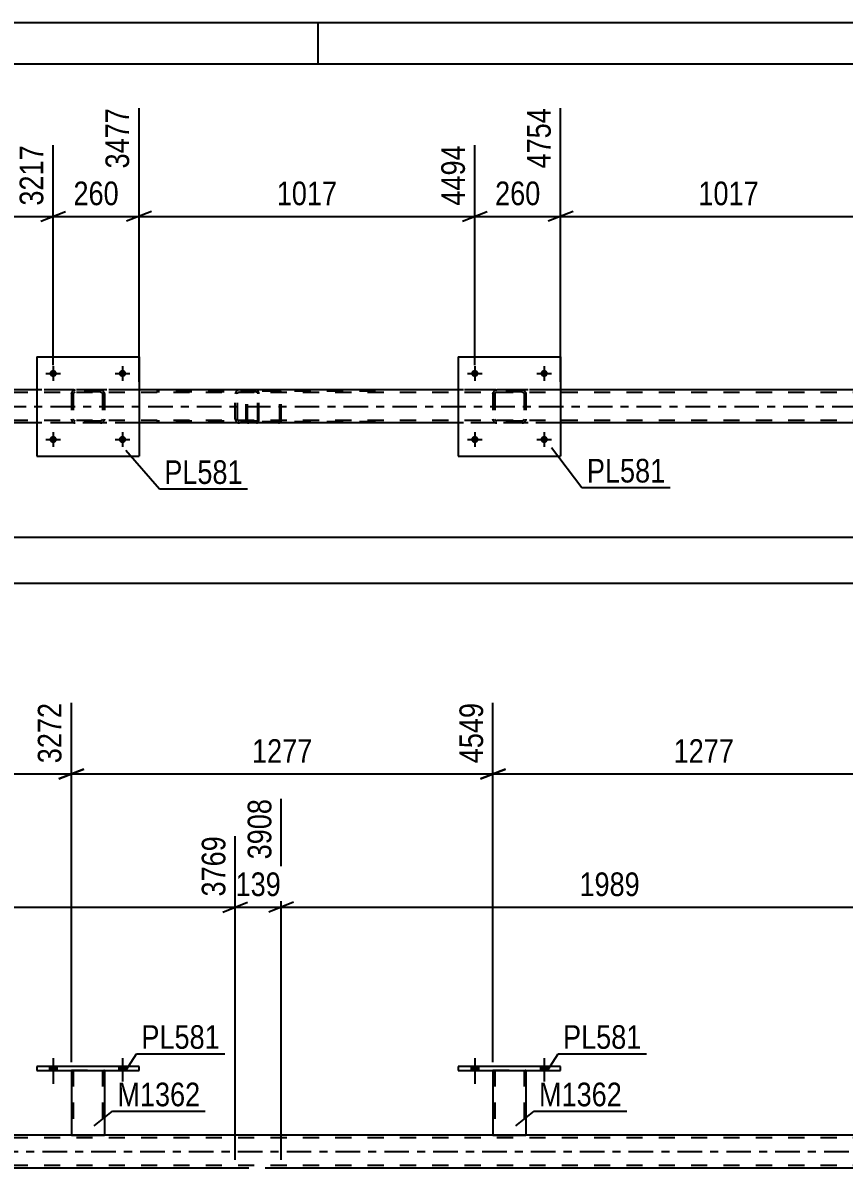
# Model space of a CAD drawing. Header units: millimetres. Extents: x 0 to 841, y 0 to 594.
# Drawn here: x 175.2 to 274.7, y 455.3 to 594 of the extents above; entities that cross this region are included whole.
import ezdxf

# ---------------------------------------------------------------- set-up
doc = ezdxf.new("R2010")
doc.units = ezdxf.units.MM
doc.linetypes.add('DXK_LINE_DOT2', pattern=[3.9198, 1.9599, -1.9599])
doc.linetypes.add('DXK_LINE_DOT3', pattern=[5.9187, 2.979, -0.9799, 0.9799, -0.9799])
doc.styles.add('Arial Narrow', font='ARIALN.TTF', dxfattribs={"height": 0.2})

# ---------------------------------------------------------------- blocks, each defined once
blk = doc.blocks.new('Unknown-814735430-1133')
at = {"color": 5, "linetype": 'Continuous'}
for p, q in [((841, 594), (0, 594)), ((211, 589), (211, 594)), ((836, 589), (5, 589))]:
    blk.add_line(p, q, dxfattribs=at)
blk = doc.blocks.new('Bolt-814735430-5143 - 5134')
at = {"linetype": 'Continuous'}
for points in [[(230.41, 543.54, -1), (229.53, 543.54, -1)], [(238.81, 543.54, -1), (237.93, 543.54, -1)]]:
    blk.add_hatch(color=1, dxfattribs=at).paths.add_polyline_path(points)
at = {"color": 1, "linetype": 'Continuous'}
for p, q in [((229.97, 544.42), (229.97, 542.66)), ((238.37, 544.42), (238.37, 542.66)), ((229.09, 543.54), (230.85, 543.54)), ((237.49, 543.54), (239.25, 543.54))]:
    blk.add_line(p, q, dxfattribs=at)
blk = doc.blocks.new('Bolt-814735430-5140 - 5134')
at = {"linetype": 'Continuous'}
for points in [[(179.33, 551.54, -1), (178.45, 551.54, -1)], [(187.73, 551.54, -1), (186.85, 551.54, -1)]]:
    blk.add_hatch(color=1, dxfattribs=at).paths.add_polyline_path(points)
at = {"color": 1, "linetype": 'Continuous'}
for p, q in [((178.89, 552.42), (178.89, 550.66)), ((187.29, 552.42), (187.29, 550.66)), ((178.01, 551.54), (179.77, 551.54)), ((186.41, 551.54), (188.17, 551.54))]:
    blk.add_line(p, q, dxfattribs=at)
blk = doc.blocks.new('Bolt-814735430-5141 - 5134')
at = {"linetype": 'Continuous'}
for points in [[(179.33, 543.54, -1), (178.45, 543.54, -1)], [(187.73, 543.54, -1), (186.85, 543.54, -1)]]:
    blk.add_hatch(color=1, dxfattribs=at).paths.add_polyline_path(points)
at = {"color": 1, "linetype": 'Continuous'}
for p, q in [((178.89, 544.42), (178.89, 542.66)), ((187.29, 544.42), (187.29, 542.66)), ((178.01, 543.54), (179.77, 543.54)), ((186.41, 543.54), (188.17, 543.54))]:
    blk.add_line(p, q, dxfattribs=at)
blk = doc.blocks.new('Bolt-814735430-5142 - 5134')
at = {"linetype": 'Continuous'}
for points in [[(230.41, 551.54, -1), (229.53, 551.54, -1)], [(238.81, 551.54, -1), (237.93, 551.54, -1)]]:
    blk.add_hatch(color=1, dxfattribs=at).paths.add_polyline_path(points)
at = {"color": 1, "linetype": 'Continuous'}
for p, q in [((229.97, 552.42), (229.97, 550.66)), ((238.37, 552.42), (238.37, 550.66)), ((229.09, 551.54), (230.85, 551.54)), ((237.49, 551.54), (239.25, 551.54))]:
    blk.add_line(p, q, dxfattribs=at)
blk = doc.blocks.new('Part-814735430-5180 - 5134')
at = {"color": 2, "linetype": 'Continuous'}
for p, q in [((176.89, 553.54), (176.89, 541.54)), ((176.89, 553.54), (189.29, 553.54)), ((189.29, 553.54), (189.29, 541.54)), ((176.89, 541.54), (189.29, 541.54))]:
    blk.add_line(p, q, dxfattribs=at)
blk = doc.blocks.new('Part-814735430-5181 - 5134')
at = {"color": 7, "linetype": 'DXK_LINE_DOT2'}
for p, q in [((181.39, 549.5), (181.57, 549.54)), ((181.57, 549.54), (181.39, 549.5)), ((181.48, 549.28), (181.57, 549.3)), ((184.61, 549.54), (181.57, 549.54)), ((184.61, 549.3), (181.57, 549.3)), ((184.61, 549.54), (184.8, 549.5)), ((184.8, 549.5), (184.61, 549.54)), ((184.61, 549.3), (184.7, 549.28)), ((181.09, 549.06), (181.13, 549.24)), ((181.13, 549.24), (181.09, 549.06)), ((181.09, 549.06), (181.09, 546.02)), ((181.33, 549.06), (181.35, 549.15)), ((181.33, 549.06), (181.33, 546.02)), ((181.35, 549.15), (181.4, 549.23)), ((181.4, 549.23), (181.48, 549.28)), ((184.7, 549.28), (184.78, 549.23)), ((184.78, 549.23), (184.83, 549.15)), ((184.83, 549.15), (184.85, 549.06)), ((184.85, 549.06), (184.85, 546.02)), ((185.06, 549.24), (185.09, 549.06)), ((185.09, 549.06), (185.06, 549.24)), ((185.09, 549.06), (185.09, 546.02)), ((181.13, 545.83), (181.09, 546.02)), ((181.09, 546.02), (181.13, 545.83)), ((181.35, 545.92), (181.33, 546.02)), ((181.4, 545.85), (181.35, 545.92)), ((181.57, 545.54), (181.39, 545.57)), ((181.39, 545.57), (181.57, 545.54)), ((181.48, 545.79), (181.4, 545.85)), ((181.57, 545.78), (181.48, 545.79)), ((184.61, 545.78), (181.57, 545.78)), ((184.61, 545.54), (181.57, 545.54)), ((184.7, 545.79), (184.61, 545.78)), ((184.8, 545.57), (184.61, 545.54)), ((184.61, 545.54), (184.8, 545.57)), ((184.78, 545.85), (184.7, 545.79)), ((184.83, 545.92), (184.78, 545.85)), ((184.85, 546.02), (184.83, 545.92)), ((185.09, 546.02), (185.06, 545.83)), ((185.06, 545.83), (185.09, 546.02))]:
    blk.add_line(p, q, dxfattribs=at)
at = {"color": 7, "linetype": 'DXK_LINE_DOT3'}
blk.add_line((183.09, 547.54), (183.09, 547.54), dxfattribs=at)
at = {"color": 7, "linetype": 'DXK_LINE_DOT2'}
for centre, start, end in [((181.57, 549.06), 112.5, 157.5), ((181.57, 549.06), 112.5, 157.5), ((184.61, 549.06), 22.5, 67.5), ((184.61, 549.06), 22.5, 67.5), ((181.57, 546.02), 202.5, 247.5), ((181.57, 546.02), 202.5, 247.5), ((184.61, 546.02), 292.5, 337.5), ((184.61, 546.02), 292.5, 337.5)]:
    blk.add_arc(centre, 0.48, start, end, dxfattribs=at)
blk = doc.blocks.new('Part-814735430-5186 - 5134')
at = {"color": 2, "linetype": 'Continuous'}
for p, q in [((227.97, 553.54), (227.97, 541.54)), ((227.97, 553.54), (240.37, 553.54)), ((240.37, 553.54), (240.37, 541.54)), ((227.97, 541.54), (240.37, 541.54))]:
    blk.add_line(p, q, dxfattribs=at)
blk = doc.blocks.new('Part-814735430-5187 - 5134')
at = {"color": 7, "linetype": 'DXK_LINE_DOT2'}
for p, q in [((232.47, 549.5), (232.65, 549.54)), ((232.65, 549.54), (232.47, 549.5)), ((232.56, 549.28), (232.65, 549.3)), ((235.69, 549.54), (232.65, 549.54)), ((235.69, 549.3), (232.65, 549.3)), ((235.69, 549.54), (235.88, 549.5)), ((235.88, 549.5), (235.69, 549.54)), ((235.69, 549.3), (235.79, 549.28)), ((232.17, 549.06), (232.21, 549.24)), ((232.21, 549.24), (232.17, 549.06)), ((232.17, 549.06), (232.17, 546.02)), ((232.41, 549.06), (232.43, 549.15)), ((232.41, 549.06), (232.41, 546.02)), ((232.43, 549.15), (232.48, 549.23)), ((232.48, 549.23), (232.56, 549.28)), ((235.79, 549.28), (235.86, 549.23)), ((235.86, 549.23), (235.92, 549.15)), ((235.92, 549.15), (235.93, 549.06)), ((235.93, 549.06), (235.93, 546.02)), ((236.14, 549.24), (236.17, 549.06)), ((236.17, 549.06), (236.14, 549.24)), ((236.17, 549.06), (236.17, 546.02)), ((232.21, 545.83), (232.17, 546.02)), ((232.17, 546.02), (232.21, 545.83)), ((232.43, 545.92), (232.41, 546.02)), ((232.48, 545.85), (232.43, 545.92)), ((232.65, 545.54), (232.47, 545.57)), ((232.47, 545.57), (232.65, 545.54)), ((232.56, 545.79), (232.48, 545.85)), ((232.65, 545.78), (232.56, 545.79)), ((235.69, 545.78), (232.65, 545.78)), ((235.69, 545.54), (232.65, 545.54)), ((235.79, 545.79), (235.69, 545.78)), ((235.88, 545.57), (235.69, 545.54)), ((235.69, 545.54), (235.88, 545.57)), ((235.86, 545.85), (235.79, 545.79)), ((235.92, 545.92), (235.86, 545.85)), ((235.93, 546.02), (235.92, 545.92)), ((236.17, 546.02), (236.14, 545.83)), ((236.14, 545.83), (236.17, 546.02))]:
    blk.add_line(p, q, dxfattribs=at)
at = {"color": 7, "linetype": 'DXK_LINE_DOT3'}
blk.add_line((234.17, 547.54), (234.17, 547.54), dxfattribs=at)
at = {"color": 7, "linetype": 'DXK_LINE_DOT2'}
for centre, start, end in [((232.65, 549.06), 112.5, 157.5), ((232.65, 549.06), 112.5, 157.5), ((235.69, 549.06), 22.5, 67.5), ((235.69, 549.06), 22.5, 67.5), ((232.65, 546.02), 202.5, 247.5), ((232.65, 546.02), 202.5, 247.5), ((235.69, 546.02), 292.5, 337.5), ((235.69, 546.02), 292.5, 337.5)]:
    blk.add_arc(centre, 0.48, start, end, dxfattribs=at)
blk = doc.blocks.new('Part-814735430-5269 - 5134')
at = {"color": 7, "linetype": 'DXK_LINE_DOT2'}
for p, q in [((203.54, 549.54), (191.39, 549.54)), ((203.54, 549.3), (191.39, 549.3)), ((201.45, 549.54), (201.26, 549.5)), ((201.35, 549.28), (201.45, 549.3)), ((202.27, 549.3), (202.27, 549.54)), ((203.65, 549.5), (203.54, 549.54)), ((203.54, 549.3), (203.59, 549.28)), ((203.73, 549.4), (203.65, 549.5)), ((203.79, 549.24), (203.73, 549.4)), ((200.98, 549.19), (200.95, 549.06)), ((200.95, 546.02), (200.95, 549.06)), ((200.99, 549.24), (200.98, 549.19)), ((201.2, 549.06), (201.22, 549.15)), ((201.2, 546.02), (201.2, 549.06)), ((201.22, 549.15), (201.27, 549.23)), ((201.27, 549.23), (201.35, 549.28)), ((203.59, 549.28), (203.64, 549.23)), ((203.64, 549.23), (203.67, 549.15)), ((203.67, 549.15), (203.68, 549.06)), ((203.68, 546.02), (203.68, 549.06)), ((203.81, 549.06), (203.79, 549.24)), ((203.81, 546.02), (203.81, 549.06)), ((203.54, 545.78), (191.39, 545.78)), ((203.54, 545.54), (191.39, 545.54)), ((200.95, 546.02), (200.97, 545.93)), ((200.97, 545.93), (200.99, 545.83)), ((201.21, 545.95), (201.2, 546.02)), ((201.22, 545.92), (201.21, 545.95)), ((201.27, 545.85), (201.22, 545.92)), ((201.26, 545.57), (201.45, 545.54)), ((201.35, 545.79), (201.27, 545.85)), ((201.45, 545.78), (201.35, 545.79)), ((202.27, 545.54), (202.27, 545.78)), ((203.59, 545.79), (203.54, 545.78)), ((203.54, 545.54), (203.65, 545.57)), ((203.64, 545.85), (203.59, 545.79)), ((203.64, 545.85), (203.65, 545.88)), ((203.65, 545.88), (203.67, 545.92)), ((203.65, 545.57), (203.73, 545.68)), ((203.67, 545.92), (203.68, 546.02)), ((203.73, 545.68), (203.75, 545.71)), ((203.75, 545.71), (203.79, 545.83)), ((203.79, 545.83), (203.81, 546.02))]:
    blk.add_line(p, q, dxfattribs=at)
for centre, start, end in [((201.44, 549.04), 111.1941, 156.1506), ((201.44, 546.03), 203.8494, 248.8059)]:
    blk.add_arc(centre, 0.492, start, end, dxfattribs=at)
blk = doc.blocks.new('Part-814735430-5282 - 5134')
at = {"color": 7, "linetype": 'DXK_LINE_DOT2'}
for p, q in [((202.29, 549.34), (202.27, 549.22)), ((202.45, 549.28), (202.49, 549.33)), ((202.61, 549.54), (202.48, 549.51)), ((202.49, 549.33), (202.54, 549.36)), ((202.54, 549.36), (202.61, 549.38)), ((217.94, 549.54), (202.61, 549.54)), ((217.94, 549.38), (202.61, 549.38)), ((206.31, 549.51), (206.18, 549.54)), ((206.18, 549.38), (206.25, 549.36)), ((206.25, 549.36), (206.27, 549.35)), ((206.27, 549.35), (206.3, 549.33)), ((206.3, 549.33), (206.34, 549.28)), ((206.52, 549.22), (206.5, 549.34)), ((202.27, 545.86), (202.27, 549.22)), ((202.44, 549.22), (202.45, 549.28)), ((202.44, 545.86), (202.44, 549.22)), ((206.34, 549.28), (206.35, 549.22)), ((206.35, 545.86), (206.35, 549.22)), ((206.52, 545.86), (206.52, 549.22)), ((202.27, 545.86), (202.29, 545.73)), ((202.45, 545.79), (202.44, 545.86)), ((202.49, 545.74), (202.45, 545.79)), ((202.48, 545.56), (202.61, 545.54)), ((202.54, 545.71), (202.49, 545.74)), ((202.61, 545.7), (202.54, 545.71)), ((217.94, 545.7), (202.61, 545.7)), ((217.94, 545.54), (202.61, 545.54)), ((206.18, 545.7), (206.25, 545.71)), ((206.18, 545.54), (206.31, 545.56)), ((206.25, 545.71), (206.27, 545.72)), ((206.27, 545.72), (206.3, 545.74)), ((206.34, 545.79), (206.3, 545.74)), ((206.35, 545.86), (206.34, 545.79)), ((206.5, 545.73), (206.52, 545.86))]:
    blk.add_line(p, q, dxfattribs=at)
for centre, start, end in [((202.59, 549.2), 110.7583, 155.68), ((206.2, 549.2), 24.32, 69.2417), ((202.59, 545.87), 204.32, 249.2417)]:
    blk.add_arc(centre, 0.331, start, end, dxfattribs=at)
blk = doc.blocks.new('Part-814735430-5334 - 5134')
at = {"color": 7, "linetype": 'DXK_LINE_DOT2'}
for p, q in [((771.63, 549.54), (125.81, 549.54)), ((189.29, 549.54), (176.89, 549.54)), ((240.37, 549.54), (227.97, 549.54)), ((771.63, 549.22), (107.53, 549.22)), ((771.63, 545.86), (107.53, 545.86)), ((768.48, 545.54), (107.53, 545.54)), ((189.29, 545.54), (176.89, 545.54)), ((240.37, 545.54), (227.97, 545.54))]:
    blk.add_line(p, q, dxfattribs=at)
at = {"color": 2, "linetype": 'Continuous'}
for p, q in [((176.89, 549.54), (138.21, 549.54)), ((227.97, 549.54), (189.29, 549.54)), ((279.05, 549.54), (240.37, 549.54)), ((176.89, 545.54), (138.21, 545.54)), ((227.97, 545.54), (189.29, 545.54)), ((279.05, 545.54), (240.37, 545.54))]:
    blk.add_line(p, q, dxfattribs=at)
at = {"color": 7, "linetype": 'DXK_LINE_DOT3'}
blk.add_line((107.53, 547.54), (771.63, 547.54), dxfattribs=at)
blk = doc.blocks.new('Bolt-814735430-3307 - 3299')
at = {"linetype": 'Continuous'}
for points in [[(229.53, 467.13), (230.41, 467.13), (230.41, 467.61), (229.53, 467.61)], [(237.93, 467.13), (238.81, 467.13), (238.81, 467.61), (237.93, 467.61)]]:
    blk.add_hatch(color=1, dxfattribs=at).paths.add_polyline_path(points)
at = {"color": 1, "linetype": 'Continuous'}
for p, q in [((229.53, 467.61), (229.53, 467.13)), ((229.97, 468.61), (229.97, 465.49)), ((230.41, 467.61), (230.41, 467.13)), ((237.93, 467.61), (237.93, 467.13)), ((238.37, 468.61), (238.37, 465.49)), ((238.81, 467.61), (238.81, 467.13))]:
    blk.add_line(p, q, dxfattribs=at)
blk = doc.blocks.new('Part-814735430-3373 - 3299')
at = {"color": 2, "linetype": 'Continuous'}
for p, q in [((176.89, 467.61), (176.89, 467.13)), ((189.29, 467.61), (176.89, 467.61)), ((189.29, 467.13), (189.29, 467.61)), ((176.89, 467.13), (189.29, 467.13))]:
    blk.add_line(p, q, dxfattribs=at)
blk = doc.blocks.new('Part-814735430-3383 - 3299')
at = {"color": 2, "linetype": 'Continuous'}
for p, q in [((227.97, 467.61), (227.97, 467.13)), ((240.37, 467.61), (227.97, 467.61)), ((240.37, 467.13), (240.37, 467.61)), ((227.97, 467.13), (240.37, 467.13))]:
    blk.add_line(p, q, dxfattribs=at)
blk = doc.blocks.new('Bolt-814735430-3305 - 3299')
at = {"linetype": 'Continuous'}
for points in [[(178.45, 467.13), (179.33, 467.13), (179.33, 467.61), (178.45, 467.61)], [(186.85, 467.13), (187.73, 467.13), (187.73, 467.61), (186.85, 467.61)]]:
    blk.add_hatch(color=1, dxfattribs=at).paths.add_polyline_path(points)
at = {"color": 1, "linetype": 'Continuous'}
for p, q in [((178.45, 467.61), (178.45, 467.13)), ((178.89, 468.61), (178.89, 465.49)), ((179.33, 467.61), (179.33, 467.13)), ((186.85, 467.61), (186.85, 467.13)), ((187.29, 468.61), (187.29, 465.49)), ((187.73, 467.61), (187.73, 467.13))]:
    blk.add_line(p, q, dxfattribs=at)
blk = doc.blocks.new('Bolt-814735430-3306 - 3299')
at = {"linetype": 'Continuous'}
for points in [[(178.45, 467.13), (179.33, 467.13), (179.33, 467.61), (178.45, 467.61)], [(186.85, 467.13), (187.73, 467.13), (187.73, 467.61), (186.85, 467.61)]]:
    blk.add_hatch(color=1, dxfattribs=at).paths.add_polyline_path(points)
at = {"color": 1, "linetype": 'Continuous'}
for p, q in [((178.45, 467.61), (178.45, 467.13)), ((178.89, 468.61), (178.89, 465.49)), ((179.33, 467.61), (179.33, 467.13)), ((186.85, 467.61), (186.85, 467.13)), ((187.29, 468.61), (187.29, 465.49)), ((187.73, 467.61), (187.73, 467.13))]:
    blk.add_line(p, q, dxfattribs=at)
blk = doc.blocks.new('Bolt-814735430-3308 - 3299')
at = {"linetype": 'Continuous'}
for points in [[(229.53, 467.13), (230.41, 467.13), (230.41, 467.61), (229.53, 467.61)], [(237.93, 467.13), (238.81, 467.13), (238.81, 467.61), (237.93, 467.61)]]:
    blk.add_hatch(color=1, dxfattribs=at).paths.add_polyline_path(points)
at = {"color": 1, "linetype": 'Continuous'}
for p, q in [((229.53, 467.61), (229.53, 467.13)), ((229.97, 468.61), (229.97, 465.49)), ((230.41, 467.61), (230.41, 467.13)), ((237.93, 467.61), (237.93, 467.13)), ((238.37, 468.61), (238.37, 465.49)), ((238.81, 467.61), (238.81, 467.13))]:
    blk.add_line(p, q, dxfattribs=at)
blk = doc.blocks.new('Part-814735430-3378 - 3299')
at = {"color": 7, "linetype": 'DXK_LINE_DOT2'}
for p, q in [((181.09, 467.14), (185.09, 467.14)), ((181.09, 467.13), (181.09, 467.14)), ((181.09, 467.14), (181.09, 467.13)), ((181.33, 467.14), (181.33, 459.29)), ((184.85, 467.14), (184.85, 459.29)), ((185.09, 467.14), (185.09, 467.13)), ((185.09, 467.13), (185.09, 467.14)), ((184.8, 459.29), (184.83, 459.29)), ((184.8, 459.29), (184.83, 459.29)), ((184.83, 459.29), (184.85, 459.29)), ((184.83, 459.29), (184.85, 459.29))]:
    blk.add_line(p, q, dxfattribs=at)
at = {"color": 2, "linetype": 'Continuous'}
for p, q in [((181.09, 467.13), (181.09, 459.29)), ((185.09, 467.13), (185.09, 459.29)), ((181.09, 459.29), (185.09, 459.29))]:
    blk.add_line(p, q, dxfattribs=at)
blk = doc.blocks.new('Part-814735430-3388 - 3299')
at = {"color": 7, "linetype": 'DXK_LINE_DOT2'}
for p, q in [((232.17, 467.14), (236.17, 467.14)), ((232.17, 467.13), (232.17, 467.14)), ((232.17, 467.14), (232.17, 467.13)), ((232.41, 467.14), (232.41, 459.29)), ((235.93, 467.14), (235.93, 459.29)), ((236.17, 467.14), (236.17, 467.13)), ((236.17, 467.13), (236.17, 467.14)), ((235.88, 459.29), (235.92, 459.29)), ((235.88, 459.29), (235.92, 459.29)), ((235.92, 459.29), (235.93, 459.29)), ((235.92, 459.29), (235.93, 459.29))]:
    blk.add_line(p, q, dxfattribs=at)
at = {"color": 2, "linetype": 'Continuous'}
for p, q in [((232.17, 467.13), (232.17, 459.29)), ((236.17, 467.13), (236.17, 459.29)), ((232.17, 459.29), (236.17, 459.29))]:
    blk.add_line(p, q, dxfattribs=at)
blk = doc.blocks.new('Part-814735430-3633 - 3299')
at = {"color": 2, "linetype": 'Continuous'}
for p, q in [((337.85, 459.29), (65.13, 459.29)), ((200.95, 455.29), (121.39, 455.29)), ((286.08, 455.29), (206.52, 455.29))]:
    blk.add_line(p, q, dxfattribs=at)
at = {"color": 7, "linetype": 'DXK_LINE_DOT2'}
for p, q in [((771.63, 458.97), (65.13, 458.97)), ((771.63, 455.61), (65.13, 455.61)), ((206.52, 455.29), (200.95, 455.29))]:
    blk.add_line(p, q, dxfattribs=at)
at = {"color": 7, "linetype": 'DXK_LINE_DOT3'}
blk.add_line((65.13, 457.29), (771.63, 457.29), dxfattribs=at)
blk = doc.blocks.new('StraightDimension-814735430-9562 - 5134')
at = {"color": 7, "linetype": 'Continuous'}
for p, q in [((240.37, 550.54), (240.37, 583.68)), ((229.97, 552.54), (229.97, 579.18)), ((228.47, 569.97), (231.47, 571.17)), ((229.97, 570.57), (240.37, 570.57)), ((241.87, 571.17), (238.87, 569.97))]:
    blk.add_line(p, q, dxfattribs=at)
at = {"color": 0}
blk.add_wipeout([(238.52, 571.32), (238.52, 575.52), (231.83, 575.52), (231.83, 571.32)], dxfattribs=at)
at = {"color": 3, "style": 'Arial Narrow'}
blk.add_text('260', height=2.863, dxfattribs=at).set_placement((232.43, 571.92))
at = {"color": 0, "linetype": 'Continuous'}
blk.add_wipeout([(239.77, 584.28), (235.57, 584.28), (235.57, 575.77), (239.77, 575.77)], dxfattribs=at)
at = {"color": 3, "linetype": 'Continuous', "style": 'Arial Narrow'}
blk.add_text('4754', height=2.863, rotation=90.0002, dxfattribs=at).set_placement((239.17, 576.37))
blk = doc.blocks.new('StraightDimension-814735430-8893 - 5134')
at = {"color": 7, "linetype": 'Continuous'}
blk.add_line((65.61, 531.72), (771.63, 531.72), dxfattribs=at)
blk = doc.blocks.new('StraightDimension-814735430-9561 - 5134')
at = {"color": 7, "linetype": 'Continuous'}
for p, q in [((240.37, 550.54), (240.37, 583.68)), ((281.05, 552.54), (281.05, 579.18)), ((241.87, 571.17), (238.87, 569.97)), ((240.37, 570.57), (281.05, 570.57)), ((279.55, 569.97), (282.55, 571.17))]:
    blk.add_line(p, q, dxfattribs=at)
at = {"color": 0}
blk.add_wipeout([(264.97, 571.32), (264.97, 575.52), (256.46, 575.52), (256.46, 571.32)], dxfattribs=at)
at = {"color": 3, "style": 'Arial Narrow'}
blk.add_text('1017', height=2.863, dxfattribs=at).set_placement((257.06, 571.92))
at = {"color": 0, "linetype": 'Continuous'}
blk.add_wipeout([(280.45, 579.78), (276.25, 579.78), (276.25, 571.27), (280.45, 571.27)], dxfattribs=at)
at = {"color": 3, "linetype": 'Continuous', "style": 'Arial Narrow'}
blk.add_text('5771', height=2.863, rotation=90.0002, dxfattribs=at).set_placement((279.85, 571.87))
blk = doc.blocks.new('StraightDimension-814735430-9563 - 5134')
at = {"color": 7, "linetype": 'Continuous'}
for p, q in [((189.29, 550.54), (189.29, 583.68)), ((229.97, 552.54), (229.97, 579.18)), ((190.79, 571.17), (187.79, 569.97)), ((189.29, 570.57), (229.97, 570.57)), ((228.47, 569.97), (231.47, 571.17))]:
    blk.add_line(p, q, dxfattribs=at)
at = {"color": 0}
blk.add_wipeout([(213.89, 571.32), (213.89, 575.52), (205.38, 575.52), (205.38, 571.32)], dxfattribs=at)
at = {"color": 3, "style": 'Arial Narrow'}
blk.add_text('1017', height=2.863, dxfattribs=at).set_placement((205.98, 571.92))
at = {"color": 0, "linetype": 'Continuous'}
blk.add_wipeout([(229.37, 579.78), (225.17, 579.78), (225.17, 571.27), (229.37, 571.27)], dxfattribs=at)
at = {"color": 3, "linetype": 'Continuous', "style": 'Arial Narrow'}
blk.add_text('4494', height=2.863, rotation=90.0002, dxfattribs=at).set_placement((228.77, 571.87))
blk = doc.blocks.new('StraightDimension-814735430-9564 - 5134')
at = {"color": 7, "linetype": 'Continuous'}
for p, q in [((189.29, 550.54), (189.29, 583.68)), ((178.89, 552.54), (178.89, 579.18)), ((177.39, 569.97), (180.39, 571.17)), ((178.89, 570.57), (189.29, 570.57)), ((190.79, 571.17), (187.79, 569.97))]:
    blk.add_line(p, q, dxfattribs=at)
at = {"color": 0}
blk.add_wipeout([(187.44, 571.32), (187.44, 575.52), (180.75, 575.52), (180.75, 571.32)], dxfattribs=at)
at = {"color": 3, "style": 'Arial Narrow'}
blk.add_text('260', height=2.863, dxfattribs=at).set_placement((181.35, 571.92))
at = {"color": 0, "linetype": 'Continuous'}
blk.add_wipeout([(188.69, 584.28), (184.49, 584.28), (184.49, 575.77), (188.69, 575.77)], dxfattribs=at)
at = {"color": 3, "linetype": 'Continuous', "style": 'Arial Narrow'}
blk.add_text('3477', height=2.863, rotation=90.0002, dxfattribs=at).set_placement((188.09, 576.37))
blk = doc.blocks.new('StraightDimension-814735430-9565 - 5134')
at = {"color": 7, "linetype": 'Continuous'}
for p, q in [((138.21, 550.54), (138.21, 583.68)), ((178.89, 552.54), (178.89, 579.18)), ((139.71, 571.17), (136.71, 569.97)), ((138.21, 570.57), (178.89, 570.57)), ((177.39, 569.97), (180.39, 571.17))]:
    blk.add_line(p, q, dxfattribs=at)
at = {"color": 0}
blk.add_wipeout([(162.81, 571.32), (162.81, 575.52), (154.3, 575.52), (154.3, 571.32)], dxfattribs=at)
at = {"color": 3, "style": 'Arial Narrow'}
blk.add_text('1017', height=2.863, dxfattribs=at).set_placement((154.9, 571.92))
at = {"color": 0, "linetype": 'Continuous'}
blk.add_wipeout([(178.29, 579.78), (174.09, 579.78), (174.09, 571.27), (178.29, 571.27)], dxfattribs=at)
at = {"color": 3, "linetype": 'Continuous', "style": 'Arial Narrow'}
blk.add_text('3217', height=2.863, rotation=90.0002, dxfattribs=at).set_placement((177.69, 571.87))
blk = doc.blocks.new('StraightDimension-814735430-12054 - 5134')
at = {"color": 7, "linetype": 'Continuous'}
blk.add_line((64.97, 526.13), (772.27, 526.13), dxfattribs=at)
blk = doc.blocks.new('StraightDimension-814735430-4281 - 3299')
at = {"color": 7, "linetype": 'Continuous'}
for p, q in [((206.52, 456.29), (206.52, 500)), ((286.08, 456.29), (286.08, 495.5)), ((208.02, 487.49), (205.02, 486.29)), ((206.52, 486.89), (286.08, 486.89)), ((284.58, 486.29), (287.58, 487.49))]:
    blk.add_line(p, q, dxfattribs=at)
at = {"color": 0}
blk.add_wipeout([(250.56, 487.64), (250.56, 491.84), (242.05, 491.84), (242.05, 487.64)], dxfattribs=at)
at = {"color": 3, "style": 'Arial Narrow'}
blk.add_text('1989', height=2.863, dxfattribs=at).set_placement((242.65, 488.24))
at = {"color": 0, "linetype": 'Continuous'}
blk.add_wipeout([(285.48, 496.1), (281.28, 496.1), (281.28, 487.59), (285.48, 487.59)], dxfattribs=at)
at = {"color": 3, "linetype": 'Continuous', "style": 'Arial Narrow'}
blk.add_text('5897', height=2.863, rotation=90.0002, dxfattribs=at).set_placement((284.88, 488.19))
blk = doc.blocks.new('StraightDimension-814735430-7970 - 3299')
at = {"color": 7, "linetype": 'Continuous'}
for p, q in [((130.01, 468.14), (130.01, 511.64)), ((181.09, 468.14), (181.09, 511.64)), ((131.51, 503.63), (128.51, 502.43)), ((179.59, 502.43), (182.59, 503.63)), ((130.01, 503.03), (181.09, 503.03))]:
    blk.add_line(p, q, dxfattribs=at)
at = {"color": 0}
blk.add_wipeout([(159.81, 503.78), (159.81, 507.98), (151.3, 507.98), (151.3, 503.78)], dxfattribs=at)
at = {"color": 3, "style": 'Arial Narrow'}
blk.add_text('1277', height=2.863, dxfattribs=at).set_placement((151.9, 504.38))
at = {"color": 0, "linetype": 'Continuous'}
blk.add_wipeout([(180.49, 512.24), (176.29, 512.24), (176.29, 503.73), (180.49, 503.73)], dxfattribs=at)
at = {"color": 3, "linetype": 'Continuous', "style": 'Arial Narrow'}
blk.add_text('3272', height=2.863, rotation=90.0002, dxfattribs=at).set_placement((179.89, 504.33))
blk = doc.blocks.new('StraightDimension-814735430-4257 - 3299')
at = {"color": 7, "linetype": 'Continuous'}
for p, q in [((206.52, 456.29), (206.52, 500)), ((200.95, 456.29), (200.95, 495.5)), ((199.45, 486.29), (202.45, 487.49)), ((200.95, 486.89), (206.52, 486.89)), ((208.02, 487.49), (205.02, 486.29))]:
    blk.add_line(p, q, dxfattribs=at)
at = {"color": 0}
blk.add_wipeout([(207.08, 487.64), (207.08, 491.84), (200.39, 491.84), (200.39, 487.64)], dxfattribs=at)
at = {"color": 3, "style": 'Arial Narrow'}
blk.add_text('139', height=2.863, dxfattribs=at).set_placement((200.99, 488.24))
at = {"color": 0, "linetype": 'Continuous'}
blk.add_wipeout([(205.92, 500.6), (201.72, 500.6), (201.72, 492.09), (205.92, 492.09)], dxfattribs=at)
at = {"color": 3, "linetype": 'Continuous', "style": 'Arial Narrow'}
blk.add_text('3908', height=2.863, rotation=90.0002, dxfattribs=at).set_placement((205.32, 492.69))
blk = doc.blocks.new('StraightDimension-814735430-4576 - 3299')
at = {"color": 7, "linetype": 'Continuous'}
for p, q in [((117.13, 456.29), (117.13, 495.5)), ((200.95, 456.29), (200.95, 495.5)), ((118.63, 487.49), (115.63, 486.29)), ((117.13, 486.89), (200.95, 486.89)), ((199.45, 486.29), (202.45, 487.49))]:
    blk.add_line(p, q, dxfattribs=at)
at = {"color": 0}
blk.add_wipeout([(163.3, 487.64), (163.3, 491.84), (154.78, 491.84), (154.78, 487.64)], dxfattribs=at)
at = {"color": 3, "style": 'Arial Narrow'}
blk.add_text('2095', height=2.863, dxfattribs=at).set_placement((155.38, 488.24))
at = {"color": 0, "linetype": 'Continuous'}
blk.add_wipeout([(200.35, 496.1), (196.15, 496.1), (196.15, 487.59), (200.35, 487.59)], dxfattribs=at)
at = {"color": 3, "linetype": 'Continuous', "style": 'Arial Narrow'}
blk.add_text('3769', height=2.863, rotation=90.0002, dxfattribs=at).set_placement((199.75, 488.19))
blk = doc.blocks.new('StraightDimension-814735430-7968 - 3299')
at = {"color": 7, "linetype": 'Continuous'}
for p, q in [((232.17, 468.14), (232.17, 511.64)), ((283.25, 468.14), (283.25, 511.64)), ((233.67, 503.63), (230.67, 502.43)), ((281.75, 502.43), (284.75, 503.63)), ((232.17, 503.03), (283.25, 503.03))]:
    blk.add_line(p, q, dxfattribs=at)
at = {"color": 0}
blk.add_wipeout([(261.97, 503.78), (261.97, 507.98), (253.46, 507.98), (253.46, 503.78)], dxfattribs=at)
at = {"color": 3, "style": 'Arial Narrow'}
blk.add_text('1277', height=2.863, dxfattribs=at).set_placement((254.06, 504.38))
at = {"color": 0, "linetype": 'Continuous'}
blk.add_wipeout([(282.65, 512.24), (278.45, 512.24), (278.45, 503.73), (282.65, 503.73)], dxfattribs=at)
at = {"color": 3, "linetype": 'Continuous', "style": 'Arial Narrow'}
blk.add_text('5826', height=2.863, rotation=90.0002, dxfattribs=at).set_placement((282.05, 504.33))
blk = doc.blocks.new('StraightDimension-814735430-7969 - 3299')
at = {"color": 7, "linetype": 'Continuous'}
for p, q in [((181.09, 468.14), (181.09, 511.64)), ((232.17, 468.14), (232.17, 511.64)), ((182.59, 503.63), (179.59, 502.43)), ((230.67, 502.43), (233.67, 503.63)), ((181.09, 503.03), (232.17, 503.03))]:
    blk.add_line(p, q, dxfattribs=at)
at = {"color": 0}
blk.add_wipeout([(210.89, 503.78), (210.89, 507.98), (202.38, 507.98), (202.38, 503.78)], dxfattribs=at)
at = {"color": 3, "style": 'Arial Narrow'}
blk.add_text('1277', height=2.863, dxfattribs=at).set_placement((202.98, 504.38))
at = {"color": 0, "linetype": 'Continuous'}
blk.add_wipeout([(231.57, 512.24), (227.37, 512.24), (227.37, 503.73), (231.57, 503.73)], dxfattribs=at)
at = {"color": 3, "linetype": 'Continuous', "style": 'Arial Narrow'}
blk.add_text('4549', height=2.863, rotation=90.0002, dxfattribs=at).set_placement((230.97, 504.33))
blk = doc.blocks.new('Mark-814735430-5176 - 5134')
at = {"color": 0}
blk.add_wipeout([(201.85, 538.16), (201.85, 541.16), (192.35, 541.16), (192.35, 538.16)], dxfattribs=at)
blk.add_wipeout([(201.85, 538.16), (201.85, 541.16), (192.35, 541.16), (192.35, 538.16)], dxfattribs=at)
at = {"color": 30, "linetype": 'Continuous'}
for p, q in [((187.7, 542.26), (191.75, 537.56)), ((191.75, 537.56), (202.45, 537.56))]:
    blk.add_line(p, q, dxfattribs=at)
at = {"color": 3, "style": 'Arial Narrow'}
blk.add_text('PL581', height=2.863, dxfattribs=at).set_placement((192.35, 538.16))
blk = doc.blocks.new('Mark-814735430-5182 - 5134')
at = {"color": 0}
blk.add_wipeout([(253.05, 538.33), (253.05, 541.33), (243.55, 541.33), (243.55, 538.33)], dxfattribs=at)
blk.add_wipeout([(253.05, 538.33), (253.05, 541.33), (243.55, 541.33), (243.55, 538.33)], dxfattribs=at)
at = {"color": 30, "linetype": 'Continuous'}
for p, q in [((239.26, 542.56), (242.95, 537.73)), ((242.95, 537.73), (253.65, 537.73))]:
    blk.add_line(p, q, dxfattribs=at)
at = {"color": 3, "style": 'Arial Narrow'}
blk.add_text('PL581', height=2.863, dxfattribs=at).set_placement((243.55, 538.33))
blk = doc.blocks.new('Mark-814735430-3379 - 3299')
at = {"color": 0}
blk.add_wipeout([(250.16, 469.74), (250.16, 472.74), (240.66, 472.74), (240.66, 469.74)], dxfattribs=at)
blk.add_wipeout([(250.16, 469.74), (250.16, 472.74), (240.66, 472.74), (240.66, 469.74)], dxfattribs=at)
at = {"color": 30, "linetype": 'Continuous'}
for p, q in [((238.78, 467.13), (240.06, 469.14)), ((240.06, 469.14), (250.76, 469.14))]:
    blk.add_line(p, q, dxfattribs=at)
at = {"color": 3, "style": 'Arial Narrow'}
blk.add_text('PL581', height=2.863, dxfattribs=at).set_placement((240.66, 469.74))
blk = doc.blocks.new('Mark-814735430-3374 - 3299')
at = {"color": 0}
blk.add_wipeout([(196.72, 462.78), (196.72, 465.78), (186.67, 465.78), (186.67, 462.78)], dxfattribs=at)
blk.add_wipeout([(196.72, 462.78), (196.72, 465.78), (186.67, 465.78), (186.67, 462.78)], dxfattribs=at)
at = {"color": 30, "linetype": 'Continuous'}
for p, q in [((183.87, 460.4), (186.07, 462.18)), ((186.07, 462.18), (197.32, 462.18))]:
    blk.add_line(p, q, dxfattribs=at)
at = {"color": 3, "style": 'Arial Narrow'}
blk.add_text('M1362', height=2.863, dxfattribs=at).set_placement((186.67, 462.78))
blk = doc.blocks.new('Mark-814735430-3369 - 3299')
at = {"color": 0}
blk.add_wipeout([(199.08, 469.74), (199.08, 472.74), (189.58, 472.74), (189.58, 469.74)], dxfattribs=at)
blk.add_wipeout([(199.08, 469.74), (199.08, 472.74), (189.58, 472.74), (189.58, 469.74)], dxfattribs=at)
at = {"color": 30, "linetype": 'Continuous'}
for p, q in [((187.7, 467.13), (188.98, 469.14)), ((188.98, 469.14), (199.68, 469.14))]:
    blk.add_line(p, q, dxfattribs=at)
at = {"color": 3, "style": 'Arial Narrow'}
blk.add_text('PL581', height=2.863, dxfattribs=at).set_placement((189.58, 469.74))
blk = doc.blocks.new('Mark-814735430-3384 - 3299')
at = {"color": 0}
blk.add_wipeout([(247.8, 462.78), (247.8, 465.78), (237.75, 465.78), (237.75, 462.78)], dxfattribs=at)
blk.add_wipeout([(247.8, 462.78), (247.8, 465.78), (237.75, 465.78), (237.75, 462.78)], dxfattribs=at)
at = {"color": 30, "linetype": 'Continuous'}
for p, q in [((234.95, 460.4), (237.15, 462.18)), ((237.15, 462.18), (248.4, 462.18))]:
    blk.add_line(p, q, dxfattribs=at)
at = {"color": 3, "style": 'Arial Narrow'}
blk.add_text('M1362', height=2.863, dxfattribs=at).set_placement((237.75, 462.78))

msp = doc.modelspace()

# ---------------------------------------------------------------- block references
for name in ['Unknown-814735430-1133', 'Part-814735430-5180 - 5134', 'Part-814735430-5186 - 5134', 'Bolt-814735430-5140 - 5134', 'Bolt-814735430-5142 - 5134', 'Part-814735430-5334 - 5134', 'Part-814735430-5181 - 5134', 'Part-814735430-5269 - 5134', 'Part-814735430-5282 - 5134', 'Part-814735430-5187 - 5134', 'Bolt-814735430-5141 - 5134', 'Bolt-814735430-5143 - 5134', 'Part-814735430-3373 - 3299', 'Bolt-814735430-3305 - 3299', 'Bolt-814735430-3306 - 3299', 'Part-814735430-3383 - 3299', 'Bolt-814735430-3307 - 3299', 'Bolt-814735430-3308 - 3299', 'Part-814735430-3378 - 3299', 'Part-814735430-3388 - 3299', 'Part-814735430-3633 - 3299']:
    msp.add_blockref(name, (0, 0))

# ---------------------------------------------------------------- next in the draw order: block references
for name in ['StraightDimension-814735430-9562 - 5134', 'StraightDimension-814735430-8893 - 5134', 'StraightDimension-814735430-7970 - 3299', 'StraightDimension-814735430-4281 - 3299']:
    msp.add_blockref(name, (0, 0))

# ---------------------------------------------------------------- next in the draw order: block references
for name in ['StraightDimension-814735430-9563 - 5134', 'StraightDimension-814735430-9561 - 5134', 'StraightDimension-814735430-12054 - 5134', 'StraightDimension-814735430-7968 - 3299', 'StraightDimension-814735430-4257 - 3299', 'Mark-814735430-3384 - 3299']:
    msp.add_blockref(name, (0, 0))

# ---------------------------------------------------------------- next in the draw order: block references
for name in ['StraightDimension-814735430-9564 - 5134', 'Mark-814735430-5182 - 5134', 'Mark-814735430-5176 - 5134', 'StraightDimension-814735430-4576 - 3299', 'Mark-814735430-3379 - 3299']:
    msp.add_blockref(name, (0, 0))

# ---------------------------------------------------------------- next in the draw order: block references
for name in ['StraightDimension-814735430-9565 - 5134', 'StraightDimension-814735430-7969 - 3299', 'Mark-814735430-3374 - 3299']:
    msp.add_blockref(name, (0, 0))

# ---------------------------------------------------------------- next in the draw order: block references
msp.add_blockref('Mark-814735430-3369 - 3299', (0, 0))

doc.saveas('drawing.dxf')
